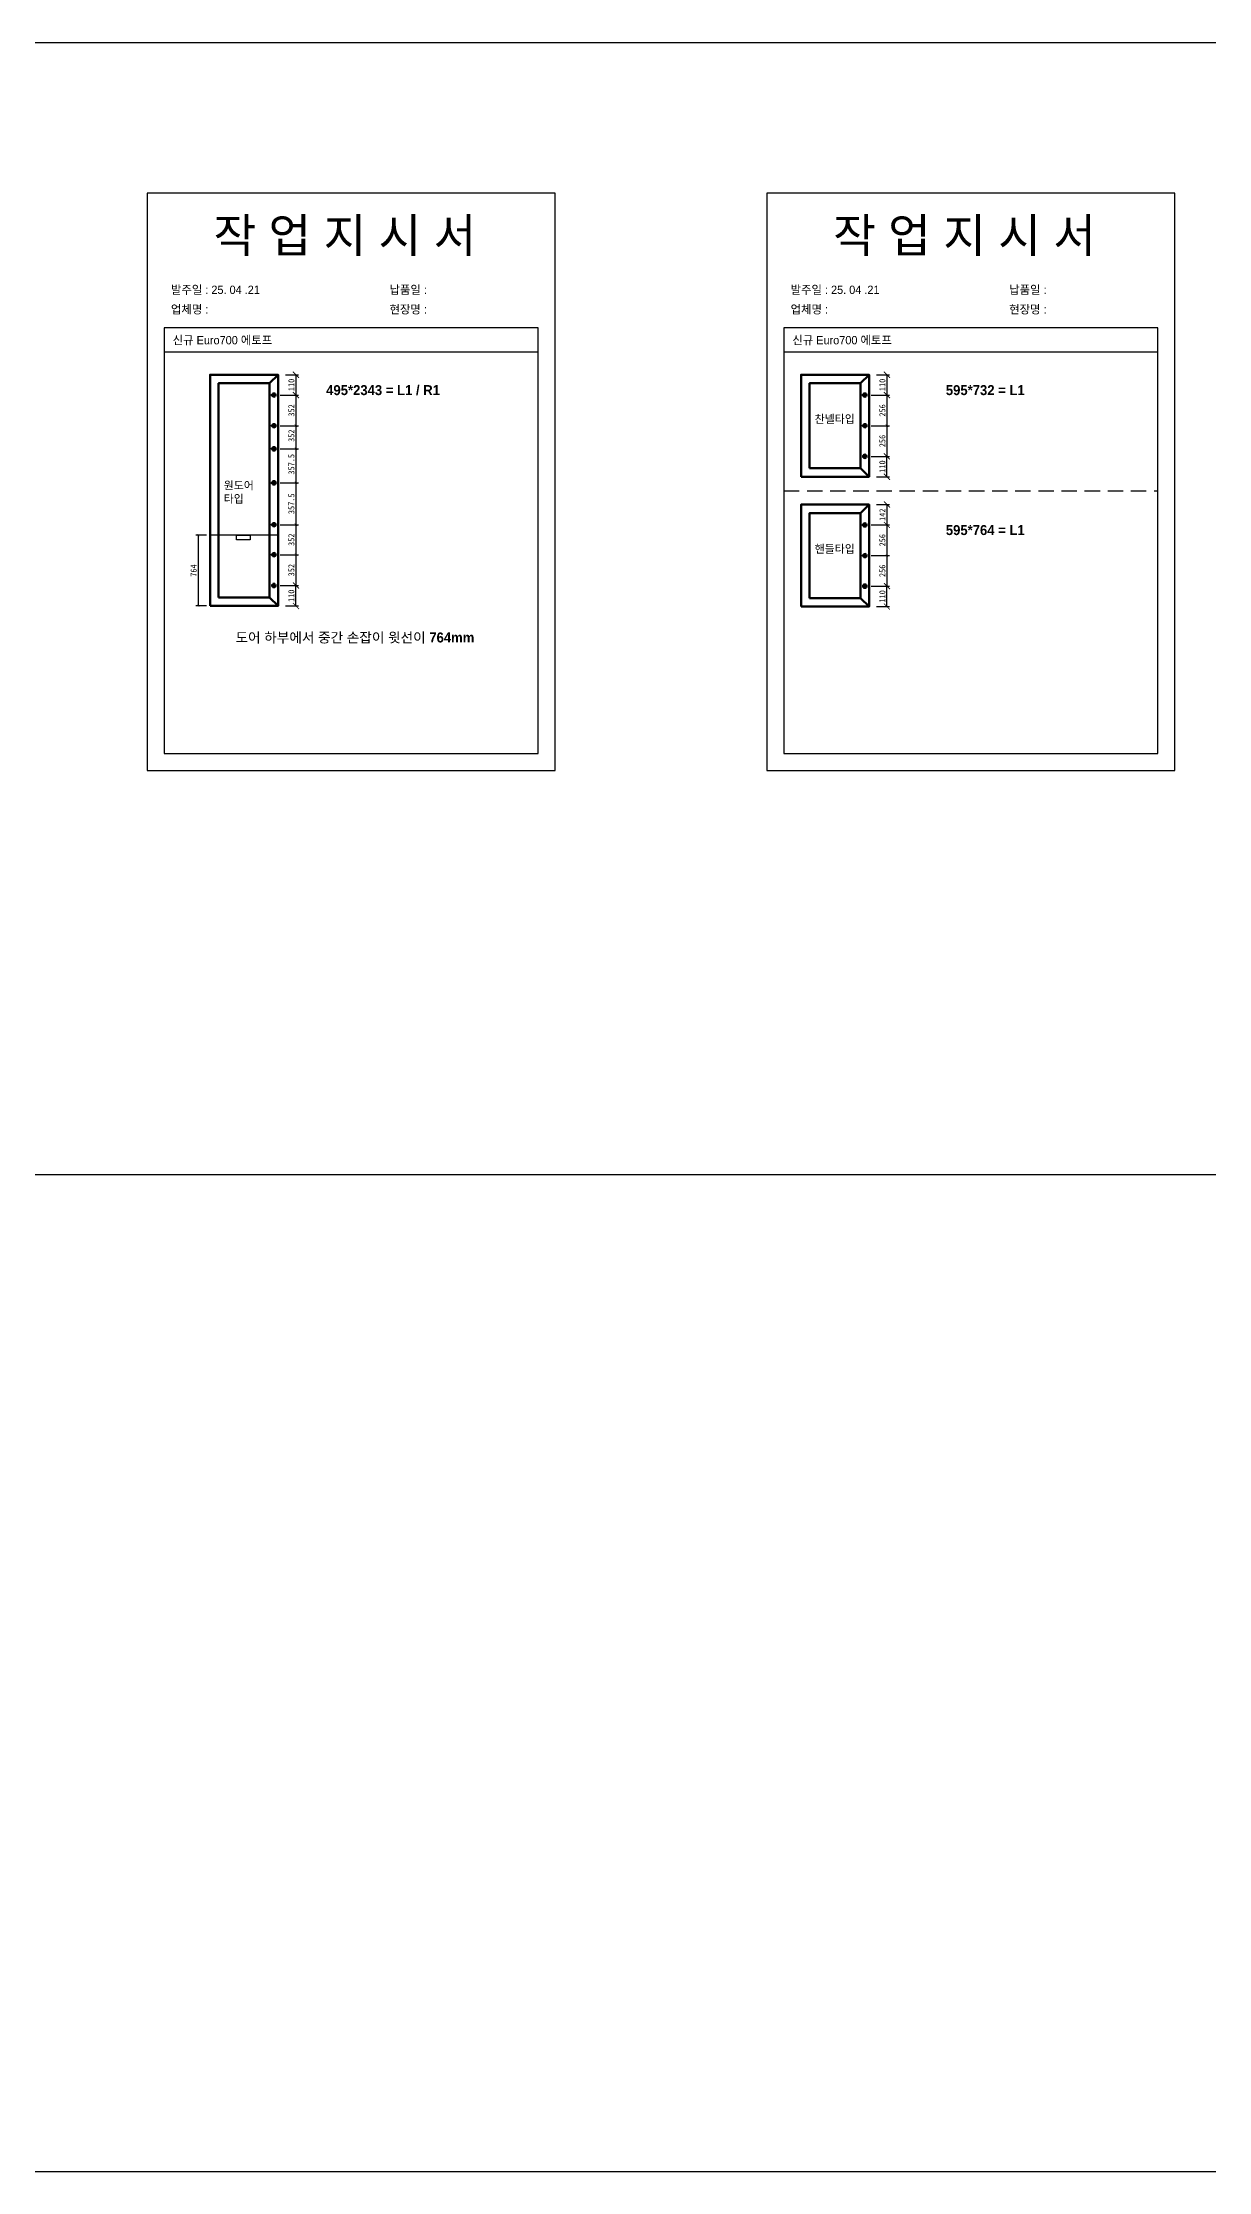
# Model space of a CAD drawing. Header units: millimetres. Extents: x -44117 to 256353, y -2095463 to 65325.
# Drawn here: x 119615 to 124416, y -80569 to -71808 of the extents above; entities that cross this region are included whole.
import ezdxf

# ---------------------------------------------------------------- set-up
doc = ezdxf.new("R2010")
doc.units = ezdxf.units.MM
doc.header["$LTSCALE"] = 10
doc.linetypes.add('HIDDEN', pattern=[9.525, 6.35, -3.175])
doc.layers.add('Layer1', color=7, linetype='Continuous', lineweight=70)
doc.dimstyles.new('ISO-25', dxfattribs={"dimtxt": 2.5, "dimasz": 2.5, "dimexe": 1, "dimexo": 1, "dimtad": 1, "dimtxsty": 'Standard', "dimblk": 'ARCHTICK', "dimcen": 2.5, "dimadec": 0, "dimazin": 0, "dimtfac": 1, "dimtmove": 0, "dimatfit": 3, "dimfxl": 0, "dimarcsym": 0})

# ---------------------------------------------------------------- blocks, each defined once
blk = doc.blocks.new('_ArchTick')
at = {"color": 0, "linetype": 'ByBlock', "const_width": 0.15}
blk.add_lwpolyline([(-0.5, -0.5), (0.5, 0.5)], dxfattribs=at)
blk = doc.blocks.new('*D2462')
at = {"color": 0, "lineweight": -2}
for p, q in [((120608.3, -74042.8), (120668.7, -74042.8)), ((120658.7, -74126.8), (120658.7, -74042.8)), ((120615.3, -74126.8), (120668.7, -74126.8))]:
    blk.add_line(p, q, dxfattribs=at)
at = {"layer": 'Defpoints', "color": 0}
for p in [(120578.3, -74042.8), (120658.7, -74042.8), (120585.3, -74126.8)]:
    blk.add_point(p, dxfattribs=at)
at = {"color": 0, "lineweight": -2, "xscale": 25, "yscale": 25, "zscale": 25}
for p, rotation in [((120658.7, -74042.8), 90), ((120658.7, -74126.8), 270)]:
    blk.add_blockref('_ArchTick', p, dxfattribs=dict(at, rotation=rotation))
at = {"color": 0, "insert": (120639.9, -74084.8), "char_height": 25, "attachment_point": 5, "rotation": 90}
blk.add_mtext('110', dxfattribs=at)
blk = doc.blocks.new('*D2463')
at = {"color": 0, "lineweight": -2}
for p, q in [((120615.3, -73175), (120668.7, -73175)), ((120658.7, -73175), (120658.7, -73259)), ((120608.3, -73259), (120668.7, -73259))]:
    blk.add_line(p, q, dxfattribs=at)
at = {"layer": 'Defpoints', "color": 0}
for p in [(120585.3, -73175), (120578.3, -73259), (120658.7, -73259)]:
    blk.add_point(p, dxfattribs=at)
at = {"color": 0, "lineweight": -2, "xscale": 25, "yscale": 25, "zscale": 25}
for p, rotation in [((120658.7, -73175), 90), ((120658.7, -73259), 270)]:
    blk.add_blockref('_ArchTick', p, dxfattribs=dict(at, rotation=rotation))
at = {"color": 0, "insert": (120639.9, -73217), "char_height": 25, "attachment_point": 5, "rotation": 90}
blk.add_mtext('110', dxfattribs=at)
blk = doc.blocks.new('*D2464')
at = {"color": 0, "lineweight": -2}
for p, q in [((120593.3, -73259), (120668.7, -73259)), ((120658.7, -73259), (120658.7, -73385)), ((120593.7, -73385), (120668.7, -73385))]:
    blk.add_line(p, q, dxfattribs=at)
at = {"layer": 'Defpoints', "color": 0}
for p in [(120578.3, -73259), (120578.7, -73385), (120658.7, -73385)]:
    blk.add_point(p, dxfattribs=at)
at = {"color": 0, "lineweight": -2, "xscale": 10, "yscale": 10, "zscale": 10}
for p, rotation in [((120658.7, -73259), 90), ((120658.7, -73385), 270)]:
    blk.add_blockref('_ArchTick', p, dxfattribs=dict(at, rotation=rotation))
at = {"color": 0, "insert": (120639.9, -73322), "char_height": 25, "attachment_point": 5, "rotation": 90}
blk.add_mtext('352', dxfattribs=at)
blk = doc.blocks.new('*D2465')
at = {"color": 0, "lineweight": -2}
for p, q in [((120593.7, -73385), (120668.7, -73385)), ((120658.7, -73385), (120658.7, -73480.1)), ((120593.7, -73480.1), (120668.7, -73480.1))]:
    blk.add_line(p, q, dxfattribs=at)
at = {"layer": 'Defpoints', "color": 0}
for p in [(120578.7, -73385), (120578.7, -73480.1), (120658.7, -73480.1)]:
    blk.add_point(p, dxfattribs=at)
at = {"color": 0, "lineweight": -2, "xscale": 10, "yscale": 10, "zscale": 10}
for p, rotation in [((120658.7, -73385), 90), ((120658.7, -73480.1), 270)]:
    blk.add_blockref('_ArchTick', p, dxfattribs=dict(at, rotation=rotation))
at = {"color": 0, "insert": (120639.9, -73426), "char_height": 25, "attachment_point": 5, "rotation": 90}
blk.add_mtext('352', dxfattribs=at)
blk = doc.blocks.new('*D2466')
at = {"color": 0, "lineweight": -2}
for p, q in [((120593.7, -73480.1), (120668.7, -73480.1)), ((120658.7, -73480.1), (120658.7, -73620.1)), ((120593.7, -73620.1), (120668.7, -73620.1))]:
    blk.add_line(p, q, dxfattribs=at)
at = {"layer": 'Defpoints', "color": 0}
for p in [(120578.7, -73480.1), (120578.7, -73620.1), (120658.7, -73620.1)]:
    blk.add_point(p, dxfattribs=at)
at = {"color": 0, "lineweight": -2, "xscale": 10, "yscale": 10, "zscale": 10}
for p, rotation in [((120658.7, -73480.1), 90), ((120658.7, -73620.1), 270)]:
    blk.add_blockref('_ArchTick', p, dxfattribs=dict(at, rotation=rotation))
at = {"color": 0, "insert": (120639.9, -73543.6), "char_height": 25, "attachment_point": 5, "rotation": 90}
blk.add_mtext('357.5', dxfattribs=at)
blk = doc.blocks.new('*D2467')
at = {"color": 0, "lineweight": -2}
for p, q in [((120593.7, -73620.1), (120668.7, -73620.1)), ((120658.7, -73620.1), (120658.7, -73792.5)), ((120593.7, -73792.5), (120668.7, -73792.5))]:
    blk.add_line(p, q, dxfattribs=at)
at = {"layer": 'Defpoints', "color": 0}
for p in [(120578.7, -73620.1), (120578.7, -73792.5), (120658.7, -73792.5)]:
    blk.add_point(p, dxfattribs=at)
at = {"color": 0, "lineweight": -2, "xscale": 10, "yscale": 10, "zscale": 10}
for p, rotation in [((120658.7, -73620.1), 90), ((120658.7, -73792.5), 270)]:
    blk.add_blockref('_ArchTick', p, dxfattribs=dict(at, rotation=rotation))
at = {"color": 0, "insert": (120639.9, -73706.3), "char_height": 25, "attachment_point": 5, "rotation": 90}
blk.add_mtext('357.5', dxfattribs=at)
blk = doc.blocks.new('*D2468')
at = {"color": 0, "lineweight": -2}
for p, q in [((120593.7, -73792.5), (120668.7, -73792.5)), ((120658.7, -73792.5), (120658.7, -73915.8)), ((120593.7, -73915.8), (120668.7, -73915.8))]:
    blk.add_line(p, q, dxfattribs=at)
at = {"layer": 'Defpoints', "color": 0}
for p in [(120578.7, -73792.5), (120578.7, -73915.8), (120658.7, -73915.8)]:
    blk.add_point(p, dxfattribs=at)
at = {"color": 0, "lineweight": -2, "xscale": 10, "yscale": 10, "zscale": 10}
for p, rotation in [((120658.7, -73792.5), 90), ((120658.7, -73915.8), 270)]:
    blk.add_blockref('_ArchTick', p, dxfattribs=dict(at, rotation=rotation))
at = {"color": 0, "insert": (120639.9, -73854.1), "char_height": 25, "attachment_point": 5, "rotation": 90}
blk.add_mtext('352', dxfattribs=at)
blk = doc.blocks.new('*D2469')
at = {"color": 0, "lineweight": -2}
for p, q in [((120593.7, -73915.8), (120668.7, -73915.8)), ((120658.7, -73915.8), (120658.7, -74042.8)), ((120593.7, -74042.8), (120668.7, -74042.8))]:
    blk.add_line(p, q, dxfattribs=at)
at = {"layer": 'Defpoints', "color": 0}
for p in [(120578.7, -73915.8), (120578.7, -74042.8), (120658.7, -74042.8)]:
    blk.add_point(p, dxfattribs=at)
at = {"color": 0, "lineweight": -2, "xscale": 10, "yscale": 10, "zscale": 10}
for p, rotation in [((120658.7, -73915.8), 90), ((120658.7, -74042.8), 270)]:
    blk.add_blockref('_ArchTick', p, dxfattribs=dict(at, rotation=rotation))
at = {"color": 0, "insert": (120639.9, -73979.3), "char_height": 25, "attachment_point": 5, "rotation": 90}
blk.add_mtext('352', dxfattribs=at)
blk = doc.blocks.new('*D2470')
at = {"color": 0, "lineweight": -2}
for p, q in [((123041.7, -73511), (123102.1, -73511)), ((123092.1, -73595), (123092.1, -73511)), ((123048.7, -73595), (123102.1, -73595))]:
    blk.add_line(p, q, dxfattribs=at)
at = {"layer": 'Defpoints', "color": 0}
for p in [(123011.7, -73511), (123092.1, -73511), (123018.7, -73595)]:
    blk.add_point(p, dxfattribs=at)
at = {"color": 0, "lineweight": -2, "xscale": 25, "yscale": 25, "zscale": 25}
for p, rotation in [((123092.1, -73511), 90), ((123092.1, -73595), 270)]:
    blk.add_blockref('_ArchTick', p, dxfattribs=dict(at, rotation=rotation))
at = {"color": 0, "insert": (123073.4, -73553), "char_height": 25, "attachment_point": 5, "rotation": 90}
blk.add_mtext('110', dxfattribs=at)
blk = doc.blocks.new('*D2471')
at = {"color": 0, "lineweight": -2}
for p, q in [((123048.7, -73175), (123102.1, -73175)), ((123092.1, -73175), (123092.1, -73259)), ((123041.7, -73259), (123102.1, -73259))]:
    blk.add_line(p, q, dxfattribs=at)
at = {"layer": 'Defpoints', "color": 0}
for p in [(123018.7, -73175), (123011.7, -73259), (123092.1, -73259)]:
    blk.add_point(p, dxfattribs=at)
at = {"color": 0, "lineweight": -2, "xscale": 25, "yscale": 25, "zscale": 25}
for p, rotation in [((123092.1, -73175), 90), ((123092.1, -73259), 270)]:
    blk.add_blockref('_ArchTick', p, dxfattribs=dict(at, rotation=rotation))
at = {"color": 0, "insert": (123073.4, -73217), "char_height": 25, "attachment_point": 5, "rotation": 90}
blk.add_mtext('110', dxfattribs=at)
blk = doc.blocks.new('*D2472')
at = {"color": 0, "lineweight": -2}
for p, q in [((123026.7, -73259), (123102.1, -73259)), ((123092.1, -73259), (123092.1, -73385)), ((123027.2, -73385), (123102.1, -73385))]:
    blk.add_line(p, q, dxfattribs=at)
at = {"layer": 'Defpoints', "color": 0}
for p in [(123011.7, -73259), (123012.2, -73385), (123092.1, -73385)]:
    blk.add_point(p, dxfattribs=at)
at = {"color": 0, "lineweight": -2, "xscale": 10, "yscale": 10, "zscale": 10}
for p, rotation in [((123092.1, -73259), 90), ((123092.1, -73385), 270)]:
    blk.add_blockref('_ArchTick', p, dxfattribs=dict(at, rotation=rotation))
at = {"color": 0, "insert": (123073.4, -73322), "char_height": 25, "attachment_point": 5, "rotation": 90}
blk.add_mtext('256', dxfattribs=at)
blk = doc.blocks.new('*D2473')
at = {"color": 0, "lineweight": -2}
for p, q in [((123027.2, -73385), (123102.1, -73385)), ((123092.1, -73385), (123092.1, -73511)), ((123027.2, -73511), (123102.1, -73511))]:
    blk.add_line(p, q, dxfattribs=at)
at = {"layer": 'Defpoints', "color": 0}
for p in [(123012.2, -73385), (123012.2, -73511), (123092.1, -73511)]:
    blk.add_point(p, dxfattribs=at)
at = {"color": 0, "lineweight": -2, "xscale": 10, "yscale": 10, "zscale": 10}
for p, rotation in [((123092.1, -73385), 90), ((123092.1, -73511), 270)]:
    blk.add_blockref('_ArchTick', p, dxfattribs=dict(at, rotation=rotation))
at = {"color": 0, "insert": (123073.4, -73448), "char_height": 25, "attachment_point": 5, "rotation": 90}
blk.add_mtext('256', dxfattribs=at)
blk = doc.blocks.new('*D2474')
at = {"color": 0, "lineweight": -2}
for p, q in [((123041.7, -74045.3), (123102.1, -74045.3)), ((123092.1, -74129.3), (123092.1, -74045.3)), ((123048.7, -74129.3), (123102.1, -74129.3))]:
    blk.add_line(p, q, dxfattribs=at)
at = {"layer": 'Defpoints', "color": 0}
for p in [(123011.7, -74045.3), (123092.1, -74045.3), (123018.7, -74129.3)]:
    blk.add_point(p, dxfattribs=at)
at = {"color": 0, "lineweight": -2, "xscale": 25, "yscale": 25, "zscale": 25}
for p, rotation in [((123092.1, -74045.3), 90), ((123092.1, -74129.3), 270)]:
    blk.add_blockref('_ArchTick', p, dxfattribs=dict(at, rotation=rotation))
at = {"color": 0, "insert": (123073.4, -74087.3), "char_height": 25, "attachment_point": 5, "rotation": 90}
blk.add_mtext('110', dxfattribs=at)
blk = doc.blocks.new('*D2475')
at = {"color": 0, "lineweight": -2}
for p, q in [((123048.7, -73709.3), (123102.1, -73709.3)), ((123092.1, -73709.3), (123092.1, -73793.3)), ((123041.7, -73793.3), (123102.1, -73793.3))]:
    blk.add_line(p, q, dxfattribs=at)
at = {"layer": 'Defpoints', "color": 0}
for p in [(123018.7, -73709.3), (123011.7, -73793.3), (123092.1, -73793.3)]:
    blk.add_point(p, dxfattribs=at)
at = {"color": 0, "lineweight": -2, "xscale": 25, "yscale": 25, "zscale": 25}
for p, rotation in [((123092.1, -73709.3), 90), ((123092.1, -73793.3), 270)]:
    blk.add_blockref('_ArchTick', p, dxfattribs=dict(at, rotation=rotation))
at = {"color": 0, "insert": (123073.4, -73751.3), "char_height": 25, "attachment_point": 5, "rotation": 90}
blk.add_mtext('142', dxfattribs=at)
blk = doc.blocks.new('*D2476')
at = {"color": 0, "lineweight": -2}
for p, q in [((123026.7, -73793.3), (123102.1, -73793.3)), ((123092.1, -73793.3), (123092.1, -73919.3)), ((123027.2, -73919.3), (123102.1, -73919.3))]:
    blk.add_line(p, q, dxfattribs=at)
at = {"layer": 'Defpoints', "color": 0}
for p in [(123011.7, -73793.3), (123012.2, -73919.3), (123092.1, -73919.3)]:
    blk.add_point(p, dxfattribs=at)
at = {"color": 0, "lineweight": -2, "xscale": 10, "yscale": 10, "zscale": 10}
for p, rotation in [((123092.1, -73793.3), 90), ((123092.1, -73919.3), 270)]:
    blk.add_blockref('_ArchTick', p, dxfattribs=dict(at, rotation=rotation))
at = {"color": 0, "insert": (123073.4, -73856.3), "char_height": 25, "attachment_point": 5, "rotation": 90}
blk.add_mtext('256', dxfattribs=at)
blk = doc.blocks.new('*D2477')
at = {"color": 0, "lineweight": -2}
for p, q in [((123027.2, -73919.3), (123102.1, -73919.3)), ((123092.1, -73919.3), (123092.1, -74045.3)), ((123027.2, -74045.3), (123102.1, -74045.3))]:
    blk.add_line(p, q, dxfattribs=at)
at = {"layer": 'Defpoints', "color": 0}
for p in [(123012.2, -73919.3), (123012.2, -74045.3), (123092.1, -74045.3)]:
    blk.add_point(p, dxfattribs=at)
at = {"color": 0, "lineweight": -2, "xscale": 10, "yscale": 10, "zscale": 10}
for p, rotation in [((123092.1, -73919.3), 90), ((123092.1, -74045.3), 270)]:
    blk.add_blockref('_ArchTick', p, dxfattribs=dict(at, rotation=rotation))
at = {"color": 0, "insert": (123073.4, -73982.3), "char_height": 25, "attachment_point": 5, "rotation": 90}
blk.add_mtext('256', dxfattribs=at)
blk = doc.blocks.new('*D2584')
at = {"color": 0, "lineweight": -2}
for p, q in [((120290.3, -73835.4), (120246.3, -73835.4)), ((120256.3, -73835.4), (120256.3, -74126.8)), ((120290.3, -74126.8), (120246.3, -74126.8))]:
    blk.add_line(p, q, dxfattribs=at)
at = {"layer": 'Defpoints', "color": 0}
for p in [(120305.3, -73835.4), (120256.3, -74126.8), (120305.3, -74126.8)]:
    blk.add_point(p, dxfattribs=at)
at = {"color": 0, "lineweight": -2, "xscale": 10, "yscale": 10, "zscale": 10}
for p, rotation in [((120256.3, -73835.4), 90), ((120256.3, -74126.8), 270)]:
    blk.add_blockref('_ArchTick', p, dxfattribs=dict(at, rotation=rotation))
at = {"color": 0, "insert": (120237.5, -73981.1), "char_height": 25, "attachment_point": 5, "rotation": 90}
blk.add_mtext('764', dxfattribs=at)

msp = doc.modelspace()

# ---------------------------------------------------------------- linework, layer by layer
at = {"color": 1}
for p, q in [((104637.27748, -71808.24483), (196906.42434, -71808.24483)), ((104637.27748, -76466.83521), (196906.42434, -76466.83521)), ((104637.27748, -80569.18905), (196906.42434, -80569.18905))]:
    msp.add_line(p, q, dxfattribs=at)
for p, q in [((121656.34736, -72982.77504), (120116.34736, -72982.77504)), ((124207.89301, -72982.77504), (122667.89301, -72982.77504)), ((121656.34736, -73082.77504), (120116.34736, -73082.77504)), ((124207.89301, -73082.77504), (122667.89301, -73082.77504)), ((120585.27636, -73835.43001), (120305.27636, -73835.43001))]:
    msp.add_line(p, q)
at = {"linetype": 'HIDDEN'}
msp.add_line((122667.89301, -73653.50756), (124207.89301, -73653.50756), dxfattribs=at)
for points in [[(120046.34736, -74803.60532), (121726.34736, -74803.60532), (121726.34736, -72427.60532), (120046.34736, -72427.60532)], [(122597.89301, -74803.60532), (124277.89301, -74803.60532), (124277.89301, -72427.60532), (122597.89301, -72427.60532)], [(120413.90607, -73835.43001), (120469.86762, -73835.43001), (120469.86762, -73854.65585), (120413.90607, -73854.65585)]]:
    msp.add_lwpolyline(points, close=True)
for points in [[(120116.34736, -72982.77504), (120116.34736, -74733.60532), (121656.34736, -74733.60532), (121656.34736, -72982.77504)], [(122667.89301, -72982.77504), (122667.89301, -74733.60532), (124207.89301, -74733.60532), (124207.89301, -72982.77504)]]:
    msp.add_lwpolyline(points)
at = {"layer": 'Layer1'}
for p, q in [((120550.27636, -73210.02724), (120585.27636, -73175.02724)), ((122983.7221, -73210.02724), (123018.7221, -73175.02724)), ((120567.77636, -73248.52724), (120567.77636, -73269.52724)), ((123001.2221, -73248.52724), (123001.2221, -73269.52724)), ((120568.20839, -73374.52724), (120568.20839, -73395.52724)), ((123001.65412, -73374.52724), (123001.65412, -73395.52724)), ((120568.20839, -73469.61484), (120568.20839, -73490.61484)), ((123001.2221, -73500.52724), (123001.2221, -73521.52724)), ((123018.7221, -73595.02724), (122983.7221, -73560.02724)), ((123011.7221, -73511.02724), (122990.7221, -73511.02724)), ((120568.20839, -73609.57318), (120568.20839, -73630.57318)), ((122983.7221, -73744.33932), (123018.7221, -73709.33932)), ((120568.20839, -73781.97387), (120568.20839, -73802.97387)), ((123001.2221, -73782.83932), (123001.2221, -73803.83932)), ((120568.20839, -73905.30584), (120568.20839, -73926.30584)), ((123001.65412, -73908.83932), (123001.65412, -73929.83932)), ((120585.27636, -74126.77051), (120550.27636, -74091.77051)), ((120578.27636, -74042.77051), (120557.27636, -74042.77051)), ((120567.77636, -74032.27051), (120567.77636, -74053.27051)), ((123018.7221, -74129.33932), (122983.7221, -74094.33932)), ((123011.7221, -74045.33932), (122990.7221, -74045.33932)), ((123001.2221, -74034.83932), (123001.2221, -74055.83932))]:
    msp.add_line(p, q, dxfattribs=at)
for points in [[(120305.27636, -74126.77051), (120585.27636, -74126.77051), (120585.27636, -73175.02724), (120305.27636, -73175.02724)], [(120340.27636, -74091.77051), (120550.27636, -74091.77051), (120550.27636, -73210.02724), (120340.27636, -73210.02724)], [(122738.7221, -73595.02724), (123018.7221, -73595.02724), (123018.7221, -73175.02724), (122738.7221, -73175.02724)], [(122773.7221, -73560.02724), (122983.7221, -73560.02724), (122983.7221, -73210.02724), (122773.7221, -73210.02724)], [(120578.27636, -73259.02724), (120557.27636, -73259.02724)], [(123011.7221, -73259.02724), (122990.7221, -73259.02724)], [(120578.70839, -73385.02724), (120557.70839, -73385.02724)], [(123012.15412, -73385.02724), (122991.15412, -73385.02724)], [(120578.70839, -73480.11484), (120557.70839, -73480.11484)], [(120578.70839, -73620.07318), (120557.70839, -73620.07318)], [(122738.7221, -74129.33932), (123018.7221, -74129.33932), (123018.7221, -73709.33932), (122738.7221, -73709.33932)], [(122773.7221, -74094.33932), (122983.7221, -74094.33932), (122983.7221, -73744.33932), (122773.7221, -73744.33932)], [(120578.70839, -73792.47387), (120557.70839, -73792.47387)], [(123011.7221, -73793.33932), (122990.7221, -73793.33932)], [(120578.70839, -73915.80584), (120557.70839, -73915.80584)], [(123012.15412, -73919.33932), (122991.15412, -73919.33932)]]:
    msp.add_lwpolyline(points, close=True, dxfattribs=at)
for centre in [(120567.77636, -73259.02724), (123001.2221, -73259.02724), (120568.20839, -73385.02724), (123001.65412, -73385.02724), (120568.20839, -73480.11484), (123001.2221, -73511.02724), (120568.20839, -73620.07318), (120568.20839, -73792.47387), (123001.2221, -73793.33932), (120568.20839, -73915.80584), (123001.65412, -73919.33932), (120567.77636, -74042.77051), (123001.2221, -74045.33932)]:
    msp.add_circle(centre, 7, dxfattribs=at)

# ---------------------------------------------------------------- texts
at = {"attachment_point": 1}
for s, width, gutter_width, heights, insert, char_height in [('{\\fGulim|b0|i0|c129|p50;작 업 지 시 서}', 3307.3198183, 12.5, [-155.84554], (120319.15396, -72531.76783), 140), ('{\\fGulim|b0|i0|c129|p50;작 업 지 시 서}', 3307.3198183, 12.5, [-155.84554], (122870.69962, -72531.76783), 140), ('{\\fGulim|b0|i0|c129|p50;업체명 : }', 3307.3198183, 12.5, [33.33016], (120143.94461, -72889.14443), 34.3), ('{\\fGulim|b0|i0|c129|p50;발주일 : 25. 04 .21}', 3307.3198183, 12.5, [34.50412], (120143.94461, -72808.48825), 34.3), ('{\\fGulim|b0|i0|c129|p50;현장명 : }', 3307.3198183, 12.5, [-38.2735], (121043.92259, -72889.14443), 34.3), ('{\\fGulim|b0|i0|c129|p50;납품일 :}', 3307.3198183, 12.5, [-37.67976], (121043.92259, -72808.48825), 34.3), ('{\\fGulim|b0|i0|c129|p50;업체명 : }', 3307.3198183, 12.5, [33.33016], (122695.49026, -72889.14443), 34.3), ('{\\fGulim|b0|i0|c129|p50;발주일 : 25. 04 .21}', 3307.3198183, 12.5, [34.50412], (122695.49026, -72808.48825), 34.3), ('{\\fGulim|b0|i0|c129|p50;현장명 : }', 3307.3198183, 12.5, [-38.2735], (123595.46824, -72889.14443), 34.3), ('{\\fGulim|b0|i0|c129|p50;납품일 :}', 3307.3198183, 12.5, [-37.67976], (123595.46824, -72808.48825), 34.3), ('{\\fGulim|b0|i0|c129|p50;신규 Euro700 에토프}', 3307.3198183, 12.5, [-38.2735], (120150.98681, -73015.81053), 34.3), ('{\\fGulim|b0|i0|c129|p50;신규 Euro700 에토프}', 3307.3198183, 12.5, [-38.2735], (122702.53246, -73015.81053), 34.3), ('{\\fGulim|b1|i0|c129|p50;495*2343 = L1 / R1}', 2645.8558546, 10, [1247.94849], (120783.07163, -73217.93225), 41.16), ('{\\fGulim|b1|i0|c129|p50;595*732 = L1}', 2645.8558546, 10, [1247.94849], (123334.61728, -73217.93225), 41.16), ('{\\fGulim|b1|i0|c129|p50;찬넬타입}', 2116.6846837, 8, [998.35879], (122794.53083, -73341.14666), 32.928), ('{\\fGulim|b1|i0|c129|p50;원도어\\P타입}', 2116.6846837, 8, [998.35879], (120361.0851, -73614.46784), 32.928), ('{\\fGulim|b1|i0|c129|p50;595*764 = L1}', 2645.8558546, 10, [1247.94849], (123334.61728, -73793.90572), 41.16), ('{\\fGulim|b1|i0|c129|p50;핸들타입}', 2116.6846837, 8, [998.35879], (122794.53083, -73875.45873), 32.928), ('{\\fGulim|b1|i0|c129|p50;도어 하부에서 중간 손잡이 윗선이 764mm}', 2645.8558546, 10, [1247.94849], (120409.87587, -74235.95358), 41.16)]:
    msp.add_mtext_dynamic_manual_height_columns(s, width=width, gutter_width=gutter_width, heights=heights, dxfattribs=dict(at, insert=insert, char_height=char_height))

# ---------------------------------------------------------------- dimensions: what is measured, and where the dimension line sits
for base, p1, p2, text, override, picture, middle in [((120658.66808, -73259.02724), (120585.27636, -73175.02724), (120578.27636, -73259.02724), '110', {"dimscale": 10, "dimexo": 3, "dimtxsty": 'Standard'}, '*D2463', (120639.91808, -73217.02724)), ((123092.11382, -73259.02724), (123018.7221, -73175.02724), (123011.7221, -73259.02724), '110', {"dimscale": 10, "dimexo": 3, "dimtxsty": 'Standard'}, '*D2471', (123073.36382, -73217.02724)), ((120658.66808, -73385.02724), (120578.27636, -73259.02724), (120578.70839, -73385.02724), '352', {"dimscale": 10, "dimasz": 1, "dimexo": 1.5, "dimtxsty": 'Standard'}, '*D2464', (120639.91808, -73322.02724)), ((123092.11382, -73385.02724), (123011.7221, -73259.02724), (123012.15412, -73385.02724), '256', {"dimscale": 10, "dimasz": 1, "dimexo": 1.5, "dimtxsty": 'Standard'}, '*D2472', (123073.36382, -73322.02724)), ((123092.11382, -73511.02724), (123012.15412, -73385.02724), (123012.15412, -73511.02724), '256', {"dimscale": 10, "dimasz": 1, "dimexo": 1.5, "dimtxsty": 'Standard'}, '*D2473', (123073.36382, -73448.02724)), ((123092.11382, -73511.02724), (123018.7221, -73595.02724), (123011.7221, -73511.02724), '110', {"dimscale": 10, "dimexo": 3, "dimtxsty": 'Standard'}, '*D2470', (123073.36382, -73553.02724)), ((123092.11382, -73793.33932), (123018.7221, -73709.33932), (123011.7221, -73793.33932), '142', {"dimscale": 10, "dimexo": 3, "dimtxsty": 'Standard'}, '*D2475', (123073.36382, -73751.33932)), ((120256.29129, -74126.77051), (120305.27636, -73835.43001), (120305.27636, -74126.77051), '764', {"dimscale": 10, "dimasz": 1, "dimexo": 1.5, "dimtxsty": 'Standard'}, '*D2584', (120237.54129, -73981.10026)), ((123092.11382, -73919.33932), (123011.7221, -73793.33932), (123012.15412, -73919.33932), '256', {"dimscale": 10, "dimasz": 1, "dimexo": 1.5, "dimtxsty": 'Standard'}, '*D2476', (123073.36382, -73856.33932)), ((123092.11382, -74045.33932), (123012.15412, -73919.33932), (123012.15412, -74045.33932), '256', {"dimscale": 10, "dimasz": 1, "dimexo": 1.5, "dimtxsty": 'Standard'}, '*D2477', (123073.36382, -73982.33932)), ((120658.66808, -74042.77051), (120585.27636, -74126.77051), (120578.27636, -74042.77051), '110', {"dimscale": 10, "dimexo": 3, "dimtxsty": 'Standard'}, '*D2462', (120639.91808, -74084.77051)), ((123092.11382, -74045.33932), (123018.7221, -74129.33932), (123011.7221, -74045.33932), '110', {"dimscale": 10, "dimexo": 3, "dimtxsty": 'Standard'}, '*D2474', (123073.36382, -74087.33932))]:
    dim = msp.add_linear_dim(base=base, p1=p1, p2=p2, angle=90, text=text, dimstyle='ISO-25', override=override)
    dim.commit()
    dim.dimension.update_dxf_attribs({"geometry": picture, "text_midpoint": middle})
for base, p1, p2, text, override, picture, middle in [((120658.66808, -73480.11484), (120578.70839, -73385.02724), (120578.70839, -73480.11484), '352', {"dimscale": 10, "dimasz": 1, "dimexo": 1.5, "dimtxsty": 'Standard'}, '*D2465', (120658.66808, -73426.04868)), ((120658.66808, -73620.07318), (120578.70839, -73480.11484), (120578.70839, -73620.07318), '357.5', {"dimscale": 10, "dimasz": 1, "dimexo": 1.5, "dimtxsty": 'Standard', "dimtmove": 1}, '*D2466', (120658.66808, -73543.57164)), ((120658.66808, -73792.47387), (120578.70839, -73620.07318), (120578.70839, -73792.47387), '357.5', {"dimscale": 10, "dimasz": 1, "dimexo": 1.5, "dimtxsty": 'Standard', "dimtmove": 1}, '*D2467', (120658.66808, -73706.27352)), ((120658.66808, -73915.80584), (120578.70839, -73792.47387), (120578.70839, -73915.80584), '352', {"dimscale": 10, "dimasz": 1, "dimexo": 1.5, "dimtxsty": 'Standard', "dimtmove": 1}, '*D2468', (120658.66808, -73854.13986)), ((120658.66808, -74042.77051), (120578.70839, -73915.80584), (120578.70839, -74042.77051), '352', {"dimscale": 10, "dimasz": 1, "dimexo": 1.5, "dimtxsty": 'Standard'}, '*D2469', (120658.66808, -73979.28818))]:
    dim = msp.add_linear_dim(base=base, p1=p1, p2=p2, angle=90, text=text, dimstyle='ISO-25', override=override)
    dim.commit()
    dim.dimension.update_dxf_attribs({"geometry": picture, "text_midpoint": middle, "dimtype": 160})

doc.saveas('drawing.dxf')
